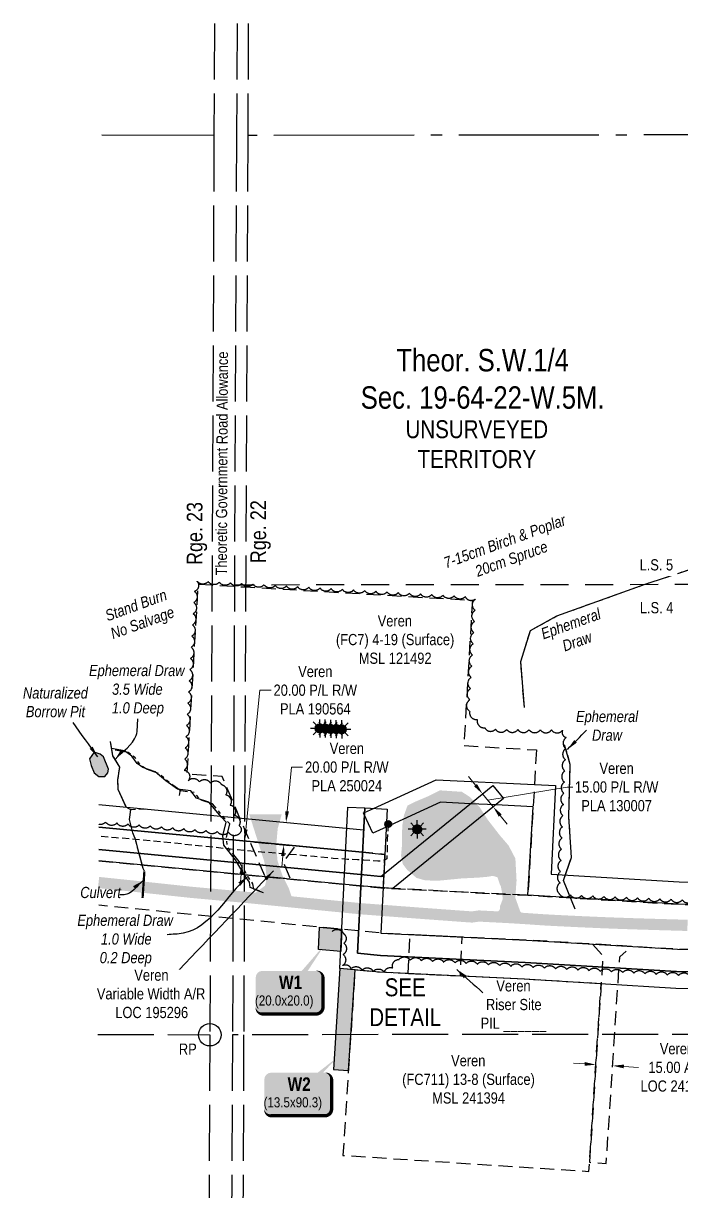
# Model space of a CAD drawing. Extents: x 478537 to 481996, y 6043277 to 6046701.
# Drawn here: x 478554 to 479142, y 6044091 to 6045134 of the extents above; entities that cross this region are included whole.
import ezdxf
from ezdxf.enums import TextEntityAlignment as Align

# ---------------------------------------------------------------- set-up
doc = ezdxf.new("R2010")
doc.units = 0
doc.header["$LTSCALE"] = 5
doc.header["$PDSIZE"] = 0.5
for name, pattern in [('0', [1, 1, 0]), ('foc-ACCESSROAD', [3.75, 2.5, -1.25]), ('foc-LSD', [8, 5, -3]), ('foc-QUARTERLINE', [33, 25, -3, 2, -3]), ('foc-TIELINE', [1.875, 1.25, -0.625]), ('foc-TOPO-ephemeral', [6.25, 3.125, -0.625, 0.625, -0.625, 0.625, -0.625]), ('foc-UNSURVEYED', [12.5, 10, -2.5]), ('UG_PIPE', [1.875, 1.25, -0.625])]:
    doc.linetypes.add(name, pattern=pattern)
doc.layers.get('Defpoints').update_dxf_attribs({"color": 9})
for name, color, linetype in [('35', 37, 'Continuous'), ('AS-PIPE-UG', 44, 'UG_PIPE'), ('AS-ROADS', 254, 'Continuous'), ('AS-SYMBOL', 7, 'Continuous'), ('C-AR', 13, 'foc-ACCESSROAD'), ('C-RW', 13, 'Continuous'), ('C-SYMBOL', 7, 'Continuous'), ('C-WS', 13, 'foc-ACCESSROAD'), ('C-WS-S', 8, 'Continuous'), ('D-TXT', 6, 'Continuous'), ('DETAIL-T', 7, 'Continuous'), ('F-AR', 190, 'foc-ACCESSROAD'), ('L-QSEC', 8, 'foc-QUARTERLINE'), ('L-ROAD-T', 7, 'Continuous'), ('L-SECTION-LSD', 7, 'foc-LSD'), ('L-UNS-T', 3, 'Continuous'), ('L-USEC', 7, 'foc-UNSURVEYED'), ('P-TEMP-BLOCKS', 250, 'Continuous'), ('P-TEMP-H', 41, 'Continuous'), ('P-TEMP_WORKSPACE', 46, 'Continuous'), ('T-BUSH', 110, '0'), ('T-BUSH-T', 110, 'Continuous'), ('T-DRAW', 143, 'foc-TOPO-ephemeral'), ('T-TIE', 201, 'foc-TIELINE'), ('T-WATER', 160, 'Continuous'), ('T-WATER-H', 133, 'Continuous'), ('T-WATER-T', 170, 'Continuous')]:
    doc.layers.add(name, color=color, linetype=linetype)
for name, color, linetype, lineweight in [('AS-GENERAL', 48, 'Continuous', 18), ('C-AR-T', 13, 'Continuous', 9), ('C-RW-T', 13, 'Continuous', 9), ('T-TEXT', 48, 'Continuous', 18)]:
    doc.layers.add(name, color=color, linetype=linetype, lineweight=lineweight)
doc.styles.add('100L', font='ARIALN.TTF', dxfattribs={"height": 11})
doc.styles.add('175L', font='ARIALN.TTF', dxfattribs={"height": 20})
doc.styles.add('80', font='ARIALN.TTF', dxfattribs={"height": 10})
doc.styles.add('80CG', font='ARIALN.TTF', dxfattribs={"height": 10})
doc.styles.add('80L', font='ARIALN.TTF', dxfattribs={"height": 10})
doc.styles.add('80LS', font='ARIALNI.TTF', dxfattribs={"height": 10})
doc.styles.add('BOLD', font='ARIALNB.TTF')
doc.styles.add('foc-LtypeFont', font='ARIALN.TTF', dxfattribs={"height": 7.349999999999999})
doc.linetypes.add('foc-TOPO-flowdirection-NOLINE', pattern='A,0,[">",foc-LtypeFont,S=0.3,R=0,X=0,Y=-0.945],-20,[">",foc-LtypeFont,S=0.3,R=0,X=0,Y=-0.945],0', length=20)
doc.dimstyles.new('Compass 5 000', dxfattribs={"dimscale": 5, "dimtxt": 9, "dimasz": 2, "dimexe": 0.2, "dimexo": 0.0625, "dimgap": 0.5, "dimtad": 0, "dimtih": 1, "dimtoh": 1, "dimzin": 0, "dimdsep": 46, "dimtxsty": '80CG', "dimcen": 0.1, "dimse1": 1, "dimse2": 1, "dimclrd": 256, "dimclrt": 256, "dimaunit": 1, "dimadec": 4, "dimazin": 0, "dimtfac": 0.06, "dimtofl": 0, "dimtmove": 0, "dimatfit": 1, "dimfxl": 0.2, "dimtolj": 1, "dimtzin": 0, "dimlwd": -1, "dimarcsym": 0})

# ---------------------------------------------------------------- blocks, each defined once
blk = doc.blocks.new('*D372')
at = {"layer": 'C-RW-T', "transparency": 16777216}
for p, q in [((478957.6348206806, 6044454.401811264), (478951.3243971351, 6044462.15929505)), ((478968.6755760675, 6044440.829270488), (479039.4977533468, 6044452.680572032)), ((479039.4977533468, 6044452.680572032), (479044.4977533473, 6044452.680572031)), ((478963.9452442261, 6044446.64432748), (478973.4059079085, 6044435.014213497)), ((478979.716331454, 6044427.256729711), (478986.0267549995, 6044419.499245927))]:
    blk.add_line(p, q, dxfattribs=at)
for points in [[(478958.9277346446, 6044455.453548523), (478956.3419067161, 6044453.350074007), (478963.9452442261, 6044446.64432748)], [(478981.009245418, 6044428.308466969), (478978.4234174895, 6044426.204992454), (478973.4059079085, 6044435.014213497)]]:
    blk.add_solid(points, dxfattribs=at)
at = {"layer": 'Defpoints', "color": 0, "transparency": 16777216}
for p in [(478973.4059079085, 6044435.014213497), (478918.2653210652, 6044409.48541479), (478927.7259847475, 6044397.855300806)]:
    blk.add_point(p, dxfattribs=at)
at = {"layer": 'C-RW-T', "transparency": 16777216, "insert": (479083.5837015055, 6044452.680572032), "char_height": 10, "attachment_point": 5, "style": '80CG'}
blk.add_mtext('\\A1;Veren\\P15.00 P/L R/W\\PPLA 130007', dxfattribs=at)
blk = doc.blocks.new('GAS')
h = blk.add_hatch(color=255)
h.dxf.hatch_style = 1
edge = h.paths.add_edge_path()
edge.add_arc((0, 0), 0.9, 0, 360)
for p, q in [((-0.8077887898725749, 0), (-1.615577579628734, 0)), ((-0.5711929310346023, 0.5711929297831376), (-1.142385862069204, 1.142385861385264)), ((0, 0.8077887887338874), (0, 1.615577579286764)), ((0.5711929310309642, 0.5711929297831376), (1.142385862065566, 1.142385861385264)), ((1.615577579625096, 0), (0.8077887898689368, 0)), ((-0.5711929310346023, -0.5711929316021271), (-1.142385862069204, -1.142385863204253)), ((0, -0.8077887905528768), (0, -1.615577581105753)), ((1.142385862065566, -1.142385863204253), (0.5711929310309642, -0.5711929316021271))]:
    blk.add_line(p, q)
blk.add_circle((0, 0), 0.8000000000000003)
blk = doc.blocks.new('*D369')
at = {"layer": 'C-RW-T', "transparency": 16777216}
for p, q in [((478752.5934243823, 6044414.675276075), (478765.1245648213, 6044539.098521759)), ((478765.1245648213, 6044539.098521759), (478775.1245648212, 6044539.09852176)), ((478748.586176894, 6044374.886819374), (478747.5841079956, 6044364.937153152))]:
    blk.add_line(p, q, dxfattribs=at)
for points in [[(478750.9351466787, 6044414.842287557), (478754.251702086, 6044414.508264591), (478751.5913554839, 6044404.725609853)], [(478746.9278991903, 6044375.053830856), (478750.2444545976, 6044374.71980789), (478749.5882457924, 6044384.836485595)]]:
    blk.add_solid(points, dxfattribs=at)
at = {"layer": 'Defpoints', "color": 0, "transparency": 16777216}
for p in [(478751.5913554839, 6044404.725609853), (478799.3986396425, 6044399.910755615), (478797.395529951, 6044380.021631357)]:
    blk.add_point(p, dxfattribs=at)
at = {"layer": 'C-RW-T', "transparency": 16777216, "insert": (478814.6641282588, 6044539.098521759), "char_height": 10, "attachment_point": 5, "style": '80CG'}
blk.add_mtext('\\A1;Veren\\P20.00 P/L R/W\\PPLA 190564', dxfattribs=at)
blk = doc.blocks.new('RISER')
h = blk.add_hatch(color=255)
h.dxf.hatch_style = 1
edge = h.paths.add_edge_path()
edge.add_arc((0, 0), 0.7000000000000001, 0, 360)
blk.add_hatch(color=13).paths.add_polyline_path([(0.5809894393423747, -0.1498374831999172), (-0.5809055220925075, -0.1501624933266612, 0.7745966773228882)])
at = {"color": 13}
blk.add_line((-0.5809055220925075, -0.1501624933266612), (0.5809894393423747, -0.1498374831996898), dxfattribs=at)
blk.add_circle((0, 0), 0.6000000000000001, dxfattribs=at)
blk = doc.blocks.new('*D428')
at = {"layer": 'C-RW-T', "transparency": 16777216}
for p, q in [((478789.4871235392, 6044430.98775681), (478793.2691492047, 6044470.444815625)), ((478793.2691492047, 6044470.444815625), (478803.2691492048, 6044470.444815625)), ((478785.6715475587, 6044391.180674789), (478784.7174037835, 6044381.226298383))]:
    blk.add_line(p, q, dxfattribs=at)
for points in [[(478787.8280608046, 6044431.146780772), (478791.1461862737, 6044430.828732847), (478788.5329797639, 6044421.033380403)], [(478784.0124848242, 6044391.339698751), (478787.3306102933, 6044391.021650827), (478786.6256913339, 6044401.135051196)]]:
    blk.add_solid(points, dxfattribs=at)
at = {"layer": 'Defpoints', "color": 0, "transparency": 16777216}
for p in [(478843.8695920428, 6044415.729272743), (478786.6256913339, 6044401.135051196), (478841.9623036128, 6044395.830943536)]:
    blk.add_point(p, dxfattribs=at)
at = {"layer": 'C-RW-T', "transparency": 16777216, "insert": (478842.8087126423, 6044470.444815625), "char_height": 10, "attachment_point": 5, "style": '80CG'}
blk.add_mtext('\\A1;Veren\\P20.00 P/L R/W\\PPLA 250024', dxfattribs=at)
blk = doc.blocks.new('*D432')
at = {"layer": 'C-AR-T', "transparency": 16777216}
for p, q in [((479055.0711821825, 6044205.515503708), (479045.0923264073, 6044206.165455567)), ((479089.9893160531, 6044203.241184236), (479103.1101584883, 6044202.38658566))]:
    blk.add_line(p, q, dxfattribs=at)
for points in [[(479055.1795074923, 6044207.178646337), (479054.9628568727, 6044203.852361078), (479065.0500379576, 6044204.86555185)], [(479090.0976413629, 6044204.904326865), (479089.8809907434, 6044201.578041606), (479080.010460278, 6044203.891136094)]]:
    blk.add_solid(points, dxfattribs=at)
at = {"layer": 'Defpoints', "color": 0, "transparency": 16777216}
for p in [(479080.010460278, 6044203.891136094), (479063.5354294366, 6044181.611429582), (479078.4958517569, 6044180.637013827)]:
    blk.add_point(p, dxfattribs=at)
at = {"layer": 'C-AR-T', "transparency": 16777216, "insert": (479137.424619607, 6044202.386585659), "char_height": 10, "attachment_point": 5, "style": '80CG', "bg_fill": 3, "box_fill_scale": 1.1, "bg_fill_color": 256, "bg_fill_true_color": 13158600, "bg_fill_transparency": 0}
blk.add_mtext('\\A1;Veren\\P15.00 A/R\\PLOC 241868', dxfattribs=at)
blk = doc.blocks.new('*U435')
at = {"layer": '35', "color": 3}
blk.add_circle((0, 0), 10, dxfattribs=at)
at = {"layer": '35', "color": 3, "style": '80'}
blk.add_attdef('RP_001', (-27.6268885116797, -17.84607036253907), '', height=10, dxfattribs=at)
blk = doc.blocks.new('*U493')
at = {"true_color": 0xff8aff}
h = blk.add_hatch(color=211, dxfattribs=at)
edge = h.paths.add_edge_path()
edge.add_line((-23.99999999999998, -20), (23.99999999999998, -20))
edge.add_arc((23.99999999999998, -14), 6, 270, 360)
edge.add_line((29.99999999999998, -14), (29.99999999999998, 12.5))
edge.add_arc((23.99999999999998, 12.5), 6, 0, 90)
edge.add_line((23.99999999999998, 18.5), (-23.99999999999998, 18.5))
edge.add_arc((-23.99999999999998, 12.5), 6, 90, 180)
edge.add_line((-29.99999999999998, 12.5), (-29.99999999999998, -14))
edge.add_arc((-23.99999999999998, -14), 6, 180, 270)
at = {"flags": 128}
blk.add_lwpolyline([(35.26165633750023, 32.28852434113526, 0, 7.500000000000001, 0), (-3.398394867633905e-15, 3.944304526105059e-31, 0, 0, 0)], format="xyseb", dxfattribs=at)
at = {"color": 250, "flags": 128}
blk.add_lwpolyline([(-23.99999999999998, -20, 3, 3, 0), (23.99999999999998, -20, 3, 3, 0.414213562373095), (29.99999999999998, -14, 3, 3, 0), (29.99999999999998, 12.5, 3, 0, 0.414213562373095), (23.99999999999998, 18.5, 0, 0, 0), (-23.99999999999998, 18.5, 0, 0, 0.414213562373095), (-29.99999999999998, 12.5, 0, 0, 0), (-29.99999999999998, -14, 0, 3, 0.414213562373095)], format="xyseb", close=True, dxfattribs=at)
at = {"color": 250}
for tag, p, height, style in [('TEMP_AREA_W1_001', (-9.212824010914055, 2.244292974654144), 12, 'BOLD'), ('ENTER_TEXT_001', (-30.65893587994544, -12.47010782646594), 9, '80')]:
    blk.add_attdef(tag, p, '', height=height, dxfattribs=dict(at, style=style))
blk = doc.blocks.new('*U494')
at = {"true_color": 0xff8aff}
h = blk.add_hatch(color=211, dxfattribs=at)
edge = h.paths.add_edge_path()
edge.add_line((-23.99999999999998, -20), (23.99999999999998, -20))
edge.add_arc((23.99999999999998, -14), 6, 270, 360)
edge.add_line((29.99999999999998, -14), (29.99999999999998, 12.5))
edge.add_arc((23.99999999999998, 12.5), 6, 0, 90)
edge.add_line((23.99999999999998, 18.5), (-23.99999999999998, 18.5))
edge.add_arc((-23.99999999999998, 12.5), 6, 90, 180)
edge.add_line((-29.99999999999998, 12.5), (-29.99999999999998, -14))
edge.add_arc((-23.99999999999998, -14), 6, 180, 270)
at = {"flags": 128}
blk.add_lwpolyline([(32.20873269397809, 42.70803321860182, 0, 7.500000000000001, 0), (-3.398394867633905e-15, -3.944304526105059e-31, 0, 0, 0)], format="xyseb", dxfattribs=at)
at = {"color": 250, "flags": 128}
blk.add_lwpolyline([(-23.99999999999998, -20, 3, 3, 0), (23.99999999999998, -20, 3, 3, 0.414213562373095), (29.99999999999998, -14, 3, 3, 0), (29.99999999999998, 12.5, 3, 0, 0.414213562373095), (23.99999999999998, 18.5, 0, 0, 0), (-23.99999999999998, 18.5, 0, 0, 0.414213562373095), (-29.99999999999998, 12.5, 0, 0, 0), (-29.99999999999998, -14, 0, 3, 0.414213562373095)], format="xyseb", close=True, dxfattribs=at)
at = {"color": 250}
for tag, p, height, style in [('TEMP_AREA_W1_001', (-9.212824010914055, 2.244292974654144), 12, 'BOLD'), ('ENTER_TEXT_001', (-30.65893587994544, -12.47010782646594), 9, '80')]:
    blk.add_attdef(tag, p, '', height=height, dxfattribs=dict(at, style=style))

msp = doc.modelspace()

# ---------------------------------------------------------------- hatches: boundary and pattern name
at = {"layer": 'AS-ROADS'}
h = msp.add_hatch(color=256, dxfattribs=at)
h.dxf.hatch_style = 1
h.paths.add_polyline_path([(478975.6493430859, 6044338.410184459), (478979.4212618864, 6044343.655754466), (478979.4212618864, 6044346.11462621), (478981.8811322167, 6044352.507675458), (478981.5532218926, 6044357.589418614), (478980.2411734217, 6044363.982467862), (478979.2573067247, 6044365.949513427), (478977.2256471032, 6044372.105376637), (478973.028232083, 6044373.416509937), (478968.8308170619, 6044372.629864508), (478960.1734958919, 6044371.843132692), (478944.9576967867, 6044371.056400876), (478923.1832840224, 6044368.958622188), (478912.4272553418, 6044369.48302364), (478904.8193557892, 6044371.580888756), (478900.0972299597, 6044376.038862908), (478896.686745428, 6044378.661129462), (478892.7516858118, 6044383.905748989), (478891.1776891096, 6044391.510477584), (478891.9646195994, 6044399.901851543), (478892.2269750032, 6044417.733575279), (478893.8011074286, 6044427.43616894), (478896.9491008318, 6044436.089786836), (478902.9830036834, 6044439.236541299), (478914.7883182561, 6044444.218916858), (478925.8067023411, 6044449.725780334), (478945.4824075956, 6044448.414647077), (478952.8279517454, 6044443.694515405), (478961.4851371892, 6044434.516409636), (478968.568461658, 6044423.502682664), (478979.3244903386, 6044409.604445206), (478987.194745295, 6044400.426339421), (478993.2285124221, 6044388.888124593), (478994.2779340392, 6044369.220779702), (478993.7532232305, 6044362.665026925), (478993.2285124221, 6044353.749165049), (478997.4260631671, 6044341.948792689), (478999.5247706772, 6044339.326439706), (479002.6728998049, 6044337.228574607)])
h = msp.add_hatch(color=256, dxfattribs=at)
h.dxf.hatch_style = 1
h.paths.add_polyline_path([(478761.1673991873, 6044358.300029849), (478769.7528760448, 6044364.582734284), (478771.309364291, 6044371.013802428), (478770.0635493607, 6044382.446860476), (478768.818413055, 6044387.114629736), (478759.0572447541, 6044417.867159806), (478756.6672725286, 6044425.299593676), (478755.6050928099, 6044428.219444471), (478784.60357632, 6044428.251155678), (478783.6054585537, 6044424.426541685), (478781.1100284117, 6044415.613330854), (478779.7791142389, 6044400.48120759), (478780.9436302101, 6044386.845646087), (478785.2690334066, 6044373.875155964), (478790.9250793278, 6044362.5676467), (478793.4991082008, 6044355.027182365)])
at = {"layer": 'P-TEMP-H'}
for points in [[(478818.5138874004, 6044327.671826017), (478838.4067303466, 6044325.709248244), (478837.4143853497, 6044305.769369297), (478817.5215424041, 6044307.73194707)], [(478844.2453267099, 6044199.667677611), (478850.0935410742, 6044289.456616644), (478836.6683178276, 6044290.77811511), (478830.791107202, 6044200.543990002)]]:
    msp.add_hatch(color=256, dxfattribs=at).paths.add_polyline_path(points)
at = {"layer": 'T-WATER-H'}
h = msp.add_hatch(color=256, dxfattribs=at)
h.dxf.hatch_style = 1
h.paths.add_polyline_path([(478629.6, 6044465.49699998), (478630.027, 6044468.50799998), (478625.579, 6044479.59499996), (478622.685, 6044482.03499998), (478617.215, 6044483.91399998), (478613.059, 6044477.894999979), (478614.597, 6044471.88899998), (478617.159, 6044465.332), (478621.582, 6044462.182), (478626.844, 6044462.02399998), (478629.523, 6044465.485999979)])

# ---------------------------------------------------------------- linework, layer by layer
at = {"layer": 'AS-GENERAL', "const_width": 1.99894954, "flags": 128}
msp.add_lwpolyline([(478662.12, 6044377.443999981), (478660.4896328442, 6044353.575447143)], dxfattribs=at)
at = {"layer": 'AS-PIPE-UG', "flags": 128}
msp.add_lwpolyline([(478879.778, 6044419.634), (478879.777, 6044419.23399998), (478878.772, 6044405.76799996), (478878.885, 6044395.30299998), (478878.3800000012, 6044388.67), (478875.705, 6044386.68099998), (478870.353, 6044386.584), (478858.003, 6044387.41099998), (478852.312, 6044387.77099998), (478843.3790000012, 6044388.131), (478830.628, 6044389.04099998), (478813.89, 6044390.60899998), (478805.447, 6044391.386), (478754.192, 6044395.68199998), (478736.42, 6044397.445), (478723.685, 6044398.99199996), (478710.37, 6044400.247999979), (478688.143, 6044402.59), (478657.742, 6044405.51899998), (478636.813, 6044407.40499998), (478621.4160141766, 6044408.781940549)], dxfattribs=at)
at = {"layer": 'AS-ROADS', "const_width": 9.994747700000037, "flags": 128}
msp.add_lwpolyline([(479146.8420000004, 6044329.189999974), (479138.351, 6044329.438999973), (479129.9380000017, 6044329.687999966), (479121.5959999987, 6044329.924999939), (479113.3290000005, 6044330.17099998), (479105.1359999987, 6044330.417999946), (479097.0299999983, 6044330.678999967), (479088.9910000006, 6044330.95599998), (479081.0180000017, 6044331.235), (479073.123, 6044331.54199999), (479065.3170000009, 6044331.867999959), (479057.6309999989, 6044332.193999994), (479050.0939999996, 6044332.538999973), (479042.6789999992, 6044332.891), (479035.3430000005, 6044333.251999994), (479028.084, 6044333.620999987), (479020.9580000012, 6044333.998999952), (479013.9909999996, 6044334.448999976), (479007.087, 6044334.926999947), (479000.247, 6044335.386999967), (478993.4909999991, 6044335.805999973), (478986.8059999996, 6044336.192000007), (478980.181, 6044336.541999987), (478973.6209999987, 6044336.881999946), (478967.1290000009, 6044337.21299998), (478960.7209999992, 6044337.553999993), (478954.5856914206, 6044336.690537132), (478949.6170000012, 6044337.015999979), (478905.07, 6044340.286999959), (478855.668, 6044344.02), (478804.946, 6044348.99699998), (478755.099, 6044354.006), (478702.986, 6044358.798999979), (478651.919, 6044364.28499998), (478621.2269328312, 6044367.46891605)], dxfattribs=at)
at = {"layer": 'C-AR', "flags": 128}
for points in [[(478787.1529297901, 6044383.057392435), (478792.5554049876, 6044370.445009178), (478769.8602868468, 6044372.620374531), (478764.4117770332, 6044385.336589579), (478756.3950620976, 6044404.032708023), (478796.6796780463, 6044400.171371846), (478786.0323898764, 6044385.663530254), (478787.1529297901, 6044383.057392435)], [(479062.046466417, 6044312.526173219), (479071.3733463205, 6044301.948715013), (479059.3706243793, 6044117.668248959), (479074.3310466996, 6044116.693833211), (479086.3397328446, 6044301.065869015), (479096.965833754, 6044310.435640563)]]:
    msp.add_lwpolyline(points, close=True, dxfattribs=at)
at = {"layer": 'C-RW'}
for points in [[(479512.6947413332, 6044338.507283697), (479139.0386560356, 6044348.003531347), (479004.4057846154, 6044356.060779913), (479009.0700421827, 6044435.115167362), (478975.7091004439, 6044436.711507753), (478953.260242819, 6044437.78577348), (478926.3909831279, 6044439.072455778), (478877.7550632928, 6044416.781487302), (478866.0912956572, 6044411.435785567), (478858.3937807799, 6044428.229830001), (478857.7624613501, 6044429.607522028), (478858.4952293048, 6044429.942953285), (478866.5595975313, 6044433.6391912), (478922.4859835167, 6044459.271813017), (479010.2476037053, 6044455.071347489), (479029.0216820406, 6044454.172809166), (479025.2989851288, 6044374.84557388), (479139.288841479, 6044368.083073429), (479492.8203778771, 6044359.227376978)], [(478621.3616090485, 6044396.894779749), (478854.9107509294, 6044374.50870037), (478873.1237884033, 6044372.762983426), (478973.1866261528, 6044454.163646511), (478982.647519176, 6044442.533719077), (478883.7145286341, 6044362.052181572), (478853.9571263939, 6044364.559550585), (478621.3156756068, 6044386.858626218)], [(479658.4144225871, 6044262.340285687), (479612.3590058617, 6044261.019373748), (479136.5141685806, 6044272.95212111), (479001.2935988499, 6044281.133380529), (478871.8213244667, 6044287.317863927), (478836.6683178276, 6044290.77811511), (478843.8365987114, 6044434.81537395), (478858.8103030425, 6044434.070179848), (478852.352, 6044304.299000074), (478872.9140000004, 6044302.275000055), (479002.1040000004, 6044296.104000077), (479137.1550000004, 6044287.933000031), (479612.3320000004, 6044276.017000075), (479658.4994256039, 6044277.341124466)], [(478621.4534759315, 6044416.967086792), (478856.818, 6044394.406999979), (478876.7450000012, 6044392.49699996), (478875.8951539382, 6044372.49734843), (478854.9107509294, 6044374.50870037), (478621.3616090485, 6044396.894779749)]]:
    msp.add_lwpolyline(points, dxfattribs=at)
at = {"layer": 'C-RW', "flags": 128}
for points in [[(478621.5453428728, 6044437.039406495), (478857.8122665639, 6044414.392845149), (478856.834853896, 6044394.405419214), (478621.4534759915, 6044416.967099595)], [(479658.4994256039, 6044277.341124466), (479612.3320000004, 6044276.017000075), (479137.1550000004, 6044287.933000031), (479002.1040000004, 6044296.104000077), (478872.9140000004, 6044302.275000055), (478852.352, 6044304.299000074), (478858.8103030425, 6044434.070179848), (478878.7750999315, 6044433.076594745), (478873.2605518194, 6044322.270658044), (479003.0577442809, 6044316.070654355), (479138.0094358065, 6044307.907363065), (479612.2959924411, 6044296.013692668), (479658.6127621529, 6044297.342100474)]]:
    msp.add_lwpolyline(points, dxfattribs=at)
at = {"layer": 'C-WS', "flags": 128}
for points in [[(479012.0621318488, 6044485.826519266), (479004.4057846154, 6044356.060779913), (478875.4702309072, 6044362.497522704), (478876.7450000013, 6044392.496999959), (478756.3947750918, 6044404.032735571), (478751.5539855525, 6044415.325287712), (478731.4463898186, 6044462.231283539), (478721.6116013405, 6044462.808438581), (478700.2762997131, 6044464.061973904), (478710.2449515186, 6044633.79115064), (478722.3907600297, 6044633.077571715), (478752.542590927, 6044631.307018305), (478954.8549852456, 6044619.423937036), (478947.233451627, 6044489.663100544), (479012.0621318488, 6044485.826519266)], [(478897.4429803898, 6044286.094162539), (478899.1160178243, 6044321.035623735), (478945.5362121388, 6044318.818277055), (478943.8671514788, 6044283.876461338)], [(479069.7492961324, 6044277.014310389), (479001.3125759478, 6044281.156554264), (478871.8213244667, 6044287.317863927), (478850.0935410742, 6044289.456616644), (478839.3079675396, 6044123.863301452), (479058.8427945945, 6044109.564360582)]]:
    msp.add_lwpolyline(points, close=True, dxfattribs=at)
at = {"layer": 'F-AR', "flags": 128}
for points in [[(478621.3156756068, 6044386.858626218), (478853.9571263939, 6044364.559550585), (478876.2509385765, 6044362.42269199), (479004.4057846154, 6044356.060779913), (479139.0386560356, 6044348.003531347), (479558.8377229898, 6044337.335577315), (479612.1792108695, 6044335.980672466), (479658.8395121362, 6044337.35762078)], [(479658.6128300446, 6044297.354081655), (479612.2733209734, 6044295.986820233), (479558.6113119443, 6044297.350365722), (479138.0094358065, 6044307.907363065), (479003.0577442809, 6044316.070654355), (478873.2605518194, 6044322.270658044), (478621.4841722355, 6044347.110281278)]]:
    msp.add_lwpolyline(points, dxfattribs=at)
at = {"layer": 'L-QSEC'}
msp.add_line((478724.2282393872, 6045034.460480897), (478624.2809478156, 6045034.751013285), dxfattribs=at)
at = {"layer": 'L-QSEC', "flags": 128}
msp.add_lwpolyline([(479562.7931757952, 6045035.416800225), (479562.7931757952, 6045035.416800227), (478754.4079232758, 6045034.322349133)], dxfattribs=at)
at = {"layer": 'L-SECTION-LSD', "flags": 128}
msp.add_lwpolyline([(479560.5175589549, 6044633.763265947), (478742.5078878229, 6044633.024877633)], dxfattribs=at)
at = {"layer": 'L-USEC'}
for p, q in [((478724.6858192374, 6045134.459954104), (478724.2282393872, 6045034.460480897)), ((478744.8024273768, 6045134.37199967), (478744.344828787, 6045034.368430952)), ((478754.8655314007, 6045134.328001475), (478754.4079234362, 6045034.322384036)), ((478724.2282393872, 6045034.460480897), (478720.5533338229, 6044231.549725126)), ((478744.3448286805, 6045034.368407685), (478740.6699231154, 6044231.457651901)), ((478754.4079232758, 6045034.322349133), (478750.7330177114, 6044231.41159333)), ((478620.605876512, 6044231.772213155), (478720.5533338229, 6044231.549725126)), ((478720.5533338229, 6044231.549725151), (478716.8781508058, 6043428.639932986)), ((478740.67312305, 6044231.457630231), (478736.9979400321, 6043428.547838098)), ((479558.2414271064, 6044232.018831209), (478740.6703960964, 6044231.560990659)), ((478750.7124885106, 6044231.567121662), (478747.0379976055, 6043428.635863692))]:
    msp.add_line(p, q, dxfattribs=at)
at = {"layer": 'P-TEMP_WORKSPACE'}
for points in [[(478818.5138874004, 6044327.671826017), (478838.4067303466, 6044325.709248244), (478837.4143853497, 6044305.769369297), (478817.5215424041, 6044307.73194707)], [(478844.2453267099, 6044199.667677611), (478850.0935410742, 6044289.456616644), (478836.6683178276, 6044290.77811511), (478830.791107202, 6044200.543990002)]]:
    msp.add_lwpolyline(points, close=True, dxfattribs=at)
at = {"layer": 'T-BUSH', "flags": 128}
for points in [[(478952.0594030397, 6044520.689156421, -0.5205670500370676), (478952.6454441081, 6044530.666830597, -0.52056705), (478953.2314851765, 6044540.644504824, -0.52056705), (478953.8175262448, 6044550.62217899, -0.52056705), (478954.4035673133, 6044560.599853157, -0.52056705), (478954.9896083816, 6044570.577527378, -0.52056705), (478955.5756494512, 6044580.555201525, -0.52056705), (478956.1616905183, 6044590.532875731, -0.52056705), (478956.7477315874, 6044600.510549939, -0.52056705), (478957.3337726546, 6044610.488224086, -0.52056705), (478957.6735396455, 6044620.446932361, -0.52056705), (478948.5372179477, 6044622.798640827, -0.52056705), (478938.5595437238, 6044623.38468128, -0.52056705), (478928.5818695014, 6044623.970721721, -0.52056705), (478918.6041952799, 6044624.556762201, -0.52056705), (478908.6265210555, 6044625.142802662, -0.52056705), (478898.6488468332, 6044625.728843116, -0.52056705), (478888.6711726116, 6044626.314883591, -0.52056705), (478878.6934983872, 6044626.900924071, -0.52056705), (478868.7158241644, 6044627.486964524, -0.52056705), (478858.7381499434, 6044628.073004944, -0.52056705), (478848.7604757194, 6044628.659045425, -0.52056705), (478838.7828014962, 6044629.245085886, -0.52056705), (478828.8051272747, 6044629.831126334, -0.52056705), (478818.8274530511, 6044630.417166814, -0.52056705), (478808.8497788284, 6044631.003207267, -0.52056705), (478798.8721046064, 6044631.589247729, -0.52056705), (478788.8944303824, 6044632.175288209, -0.52056705), (478778.9167561601, 6044632.761328669, -0.52056705), (478768.9390819373, 6044633.347369097, -0.52056705), (478758.9614077141, 6044633.933409577, -0.52056705), (478748.9837334918, 6044634.519450038, -0.52056705), (478739.0060592691, 6044635.105490491, -0.52056705), (478729.0283850458, 6044635.691530932, -0.52056705), (478719.050710823, 6044636.277571412, -0.52056705), (478709.1005915689, 6044636.562649995, -0.52056705), (478706.8626312526, 6044627.343428723, -0.52056705), (478706.2766154812, 6044617.365753029, -0.52056705), (478705.6905997082, 6044607.388077376, -0.52056705), (478705.1045839362, 6044597.410401684, -0.52056705), (478704.5185681629, 6044587.432726052, -0.52056705), (478703.9325523903, 6044577.455050359, -0.52056705), (478703.3465366177, 6044567.477374693, -0.52056705), (478702.7605208452, 6044557.499699, -0.52056705), (478702.1745050726, 6044547.522023347, -0.52056705), (478701.5884893001, 6044537.544347655, -0.52056705), (478701.0024735287, 6044527.566672022, -0.52056705), (478700.4164577545, 6044517.588996342, -0.52056705), (478699.8304419832, 6044507.611320648, -0.52056705), (478699.2444262094, 6044497.633644977, -0.52056705), (478698.6584104369, 6044487.655969291, -0.52056705), (478698.0723946643, 6044477.67829363, -0.52056705), (478697.4863788918, 6044467.700617958, -0.6144519239268758), (478701.1606558403, 6044458.287575709, -0.52056705), (478711.1020700777, 6044457.25642851, -0.52056705), (478721.0434843164, 6044456.225281331, -0.52056705), (478730.831808814, 6044454.986256434, -0.52056705), (478734.7663909266, 6044445.798544813, -0.52056705), (478738.7009730404, 6044436.610833173, -0.52056705), (478742.6355551518, 6044427.423121512, -0.52056705), (478746.5701372644, 6044418.235409872, -0.52056705), (478747.1540884174, 6044411.464230386, -0.52056705), (478737.1941359403, 6044412.297493979, -0.52056705), (478727.2341834609, 6044413.130757594, -0.52056705), (478717.2742309826, 6044413.964021209, -0.52056705), (478707.3142785044, 6044414.797284783, -0.52056705), (478697.3543260262, 6044415.630548397, -0.52056705), (478687.3943735492, 6044416.463811972, -0.52056705), (478677.4344210697, 6044417.297075586, -0.52056705), (478667.4744685914, 6044418.130339161, -0.52056705), (478657.5145161133, 6044418.963602774, -0.52056705), (478647.554563635, 6044419.79686633, -0.52056705), (478637.594611158, 6044420.630129945, -0.52056705), (478627.6346586786, 6044421.46339352, -0.2880339307875958), (478621.4648352049, 6044419.449012969, -0.2880339307875958)], [(478952.4851291889, 6044520.329959269, 0.5205670499941941), (478959.2482093663, 6044512.97084426, 0.52056705), (478966.011289542, 6044505.61172927, 0.52056705), (478975.458716846, 6044504.264297632, 0.52056705), (478985.4527462972, 6044504.140999459, 0.52056705), (478995.4467757489, 6044504.017701222, 0.52056705), (479005.4408052029, 6044503.894402985, 0.52056705), (479015.4348346551, 6044503.771104778, 0.52056705), (479025.4288641068, 6044503.647806555, 0.52056705), (479035.4228935602, 6044503.524508347, 0.52056705), (479038.6548882906, 6044496.999693125, 0.52056705), (479038.2309875432, 6044487.013896476, 0.52056705), (479037.8070867963, 6044477.028099776, 0.52056705), (479037.3831860484, 6044467.042303099, 0.52056705), (479036.9592853007, 6044457.056506427, 0.52056705), (479036.5353845541, 6044447.070709753, 0.52056705), (479036.1114838062, 6044437.084913056, 0.52056705), (479035.6875830592, 6044427.099116387, 0.52056705), (479035.2636823121, 6044417.113319706, 0.52056705), (479034.8397815663, 6044407.127523039, 0.52056705), (479034.4158808185, 6044397.141726322, 0.52056705), (479033.9919800715, 6044387.1559297, 0.52056705), (479033.5680793227, 6044377.170133003, 0.52056705), (479033.1441785751, 6044367.184336331, 0.52056705), (479032.7202778281, 6044357.198539619, 0.52056705), (479042.3207546444, 6044356.410583651, 0.52056705), (479052.3060810182, 6044355.97574533, 0.52056705), (479062.2914073913, 6044355.540907011, 0.52056705), (479072.2767337644, 6044355.106068678, 0.52056705), (479082.2620601371, 6044354.671230349, 0.52056705), (479092.247386509, 6044354.23639202, 0.52056705), (479102.2327128829, 6044353.801553705, 0.52056705), (479112.2180392566, 6044353.366715387, 0.52056705), (479122.2033656292, 6044352.93187709, 0.52056705), (479132.1886920026, 6044352.497038759, 0.52056705), (479142.1740183756, 6044352.062200434, 0.52056705), (479152.1593447492, 6044351.627362102, 0.52056705), (479162.1502542879, 6044351.38047037, 0.52056705), (479172.1437849642, 6044351.221814274, 0.52056705), (479182.1373156424, 6044351.063158168, 0.52056705), (479192.1308463185, 6044350.904502096, 0.52056705), (479202.1243769937, 6044350.745846025, 0.52056705), (479212.1179076723, 6044350.587189951, 0.52056705), (479222.1114383483, 6044350.42853386, 0.52056705), (479232.1049690249, 6044350.269877773, 0.52056705), (479242.0984997014, 6044350.111221656, 0.52056705), (479252.09203038, 6044349.952565592, 0.52056705), (479262.0855610556, 6044349.793909497, 0.52056705), (479272.0790917327, 6044349.6352534, 0.52056705), (479282.07262241, 6044349.476597298, 0.52056705), (479292.0661530857, 6044349.317941226, 0.52056705), (479302.0596837631, 6044349.159285132, 0.52056705), (479312.0532144396, 6044349.000629021, 0.52056705), (479322.0467451175, 6044348.841972943, 0.52056705), (479332.0402757932, 6044348.683316848, 0.52056705), (479342.0338064721, 6044348.524660786, 0.52056705), (479352.0273371471, 6044348.366004677, 0.52056705), (479362.0208678251, 6044348.207348628, 0.52056705), (479372.0143985012, 6044348.048692494, 0.52056705), (479382.0079291782, 6044347.890036439, 0.52056705), (479392.0014598547, 6044347.73138034, 0.52056705), (479401.9949905318, 6044347.572724258, 0.52056705), (479411.9885212097, 6044347.414068156, 0.52056705), (479421.9820518855, 6044347.255412066, 0.52056705), (479431.9755825641, 6044347.096755977, 0.52056705), (479441.9691132399, 6044346.938099867, 0.52056705), (479451.9626439185, 6044346.779443789, 0.52056705), (479461.9561745925, 6044346.620787684, 0.52056705), (479471.9497052705, 6044346.462131631, 0.52056705), (479481.9432359479, 6044346.30347554, 0.52056705), (479491.9367666236, 6044346.144819438, 0.52056705), (479501.9302973004, 6044345.986163355, 0.52056705), (479511.9238279776, 6044345.827507269, 0.52056705), (479521.9173586555, 6044345.668851179, 0.52056705), (479531.9108893307, 6044345.510195128, 0.52056705), (479541.9044200093, 6044345.351539012, 0.52056705), (479551.8979506851, 6044345.192882936, 0.52056705), (479561.8914813618, 6044345.034226814, 0.52056705), (479571.8850120388, 6044344.875570738, 0.52056705), (479581.8785427157, 6044344.716914617, 0.52056705), (479591.8720733924, 6044344.55825854, 0.52056705), (479601.8656040692, 6044344.399602478, 0.52056705), (479611.8590261788, 6044344.268529455, 0.52056705), (479621.8509982875, 6044344.5058489, 0.52056705), (479631.842970397, 6044344.743168364, 0.52056705), (479641.834942507, 6044344.980487816, 0.52056705), (479651.8269146146, 6044345.217807254, 0.3350693109359869), (479658.8721580933, 6044343.118789721, 0.3350693109359869)], [(478829.730939938, 6044323.826372256, -0.520567049949532), (478839.5730324392, 6044322.086172032, -0.52056705), (478840.234795496, 6044313.18695872, -0.52056705), (478839.5241378407, 6044303.217503005, -0.52056705), (478838.8134801845, 6044293.248047276, -0.52056705), (478846.5061798577, 6044290.295051867, -0.52056705), (478856.44244186, 6044289.215339436, -0.52056705), (478866.3787038597, 6044288.135626969, -0.52056705), (478876.3149658612, 6044287.055914506, -0.52056705), (478883.74600251, 6044291.038414659, -0.52056705), (478889.3610287303, 6044298.741491502, -0.52056705), (478899.3370931568, 6044298.130574055, -0.52056705), (478909.3131575812, 6044297.519656602, -0.52056705), (478919.2892220038, 6044296.908739137, -0.52056705), (478929.2652864286, 6044296.297821679, -0.52056705), (478939.241350853, 6044295.68690422, -0.52056705), (478949.2174152786, 6044295.075986792, -0.52056705), (478959.1934797025, 6044294.46506932, -0.52056705), (478969.1695441256, 6044293.854151868, -0.52056705), (478979.1456085504, 6044293.243234404, -0.52056705), (478989.1216729748, 6044292.632316947, -0.52056705), (478999.0977374, 6044292.021399518, -0.52056705), (479009.0764203229, 6044291.455494334, -0.52056705), (479019.0560306323, 6044290.905531085, -0.52056705), (479029.0356409444, 6044290.355567848, -0.52056705), (479039.0152512532, 6044289.805604575, -0.52056705), (479048.9948615669, 6044289.255641335, -0.52056705), (479058.9744718756, 6044288.705678067, -0.52056705), (479068.954082186, 6044288.155714797, -0.52056705), (479078.9336924951, 6044287.605751564, -0.52056705), (479088.9133028066, 6044287.055788311, -0.52056705), (479098.8929131159, 6044286.505825033, -0.52056705), (479108.8725234268, 6044285.955861776, -0.52056705), (479118.8521337362, 6044285.405898512, -0.52056705), (479128.831744048, 6044284.855935217, -0.52056705), (479138.8123537599, 6044284.331790096, -0.52056705), (479148.804615368, 6044284.108654388, -0.52056705), (479158.7968769741, 6044283.885518711, -0.52056705), (479168.7891385796, 6044283.662383035, -0.52056705), (479178.7814001832, 6044283.439247306, -0.52056705), (479188.7736617908, 6044283.216111616, -0.52056705), (479198.7659233952, 6044282.992975944, -0.52056705), (479208.7581850024, 6044282.769840247, -0.52056705), (479218.7504466072, 6044282.546704574, -0.52056705), (479228.7427082126, 6044282.323568879, -0.52056705), (479238.7349698189, 6044282.100433216, -0.52056705), (479248.7272314245, 6044281.877297526, -0.52056705), (479258.7194930308, 6044281.654161811, -0.52056705), (479268.7117546357, 6044281.431026149, -0.52056705), (479278.704016244, 6044281.207890455, -0.52056705), (479288.6962778473, 6044280.984754773, -0.52056705), (479298.688539454, 6044280.761619058, -0.52056705), (479308.6808010594, 6044280.538483389, -0.52056705), (479318.6730626656, 6044280.315347714, -0.52056705), (479328.665324271, 6044280.092212038, -0.52056705), (479338.6575858781, 6044279.869076337, -0.52056705), (479348.6498474818, 6044279.64594064, -0.52056705), (479358.6421090883, 6044279.422804932, -0.52056705), (479368.6343706947, 6044279.19966923, -0.52056705), (479378.626632299, 6044278.976533528, -0.52056705), (479388.618893907, 6044278.753397859, -0.52056705), (479398.6111555118, 6044278.53026217, -0.52056705), (479408.6034171186, 6044278.307126516, -0.52056705), (479415.8034335157, 6044275.059866836, -0.52056705), (479416.8213114492, 6044265.117080209, -0.52056705), (479417.8391893851, 6044255.174293575, -0.52056705), (479418.8570673233, 6044245.231506921, -0.52056705), (479422.9763025916, 6044239.150204137, -0.52056705), (479432.9045106868, 6044240.301623032, -0.52056705), (479442.8327187821, 6044241.453041968, -0.52056705), (479452.7609268758, 6044242.604460912, -0.52056705), (479462.6891349709, 6044243.755879829, -0.52056705), (479472.6173430666, 6044244.907298737, -0.52056705), (479482.545551163, 6044246.0587177, -0.52056705), (479483.1615912564, 6044255.428169199, -0.52056705), (479483.0695587062, 6044265.422498159, -0.52056705), (479483.1009918317, 6044275.292346828, -0.52056705), (479493.0942329013, 6044275.118523767, -0.52056705), (479503.0874739707, 6044274.944700689, -0.52056705), (479513.0807150407, 6044274.77087763, -0.52056705), (479523.0739561102, 6044274.597054542, -0.52056705), (479533.0671971793, 6044274.423231491, -0.52056705), (479543.0604382502, 6044274.249408394, -0.52056705), (479553.0536793201, 6044274.075585316, -0.52056705), (479563.0469203892, 6044273.901762243, -0.52056705), (479573.0401614595, 6044273.727939163, -0.52056705), (479578.1612104718, 6044268.539783432, -0.52056705), (479585.8068828017, 6044265.168850842, -0.52056705), (479595.7186802062, 6044263.883800768, -0.52056705), (479601.1586382664, 6044268.610754806, -0.52056705), (479607.5752277344, 6044272.915727288, -0.52056705), (479617.5690271279, 6044273.053768105, -0.52056705), (479627.562826518, 6044273.191808843, -0.52056705), (479630.3592951444, 6044264.487121115, -0.52056705), (479638.4184496914, 6044263.087719204, -0.52056705), (479648.3466562135, 6044264.23915169, -0.52056705), (479654.5688136203, 6044268.235552812, -0.4418309661027847), (479658.4230878942, 6044273.129767757, -0.4418309661027847)]]:
    msp.add_lwpolyline(points, format="xyb", dxfattribs=at)
at = {"layer": 'T-DRAW', "flags": 128}
for points in [[(479001.2278806246, 6044523.793293978), (478998.0348089542, 6044564.799469954), (479006.6131946621, 6044592.440082926), (479030.1265958098, 6044605.432858656), (479109.07015337, 6044633.807887455), (479167.8993496231, 6044653.189226574), (479194.4030312124, 6044659.963126179)], [(478662.12, 6044377.443999981), (478660.9320000012, 6044380.01299998), (478657.164, 6044394.21699998), (478654.389, 6044405.220999979), (478651.667, 6044411.87999998), (478648.778, 6044423.75899998), (478649.934, 6044432.40999998), (478645.96, 6044434.83199998), (478638.817, 6044450.36299996), (478638.5640000012, 6044459.21699998), (478640.142, 6044470.46599998), (478634.023, 6044480.58199996), (478631.892, 6044493.23399998)], [(479046.4666107023, 6044343.772717247), (479036.2293398355, 6044369.175178702), (479043.2967589316, 6044389.849906043), (479040.9285574155, 6044426.415084809), (479042.1968115217, 6044472.683259608), (479037.2070333798, 6044490.455024666)], [(478768.3308004164, 6044358.239352707), (478759.6948004164, 6044361.588352687), (478758.9508004164, 6044366.352352678), (478755.2868004164, 6044371.697352706), (478746.6208004151, 6044386.179352697), (478736.2058004151, 6044399.179352707), (478735.2928004151, 6044407.578352707), (478738.3378004152, 6044419.826352706), (478733.9328004151, 6044424.385352678), (478722.8758004151, 6044437.765352697), (478711.8888004152, 6044441.334352678), (478706.8218004152, 6044447.754352697), (478694.6778004151, 6044449.271352678), (478684.3608004164, 6044456.627352688), (478674.9978004151, 6044464.767352707), (478663.8928004152, 6044468.688352708), (478658.6528004151, 6044472.102352687), (478653.9828004151, 6044478.769352707), (478647.5978004152, 6044483.419352687), (478635.9178004151, 6044485.501352707)]]:
    msp.add_lwpolyline(points, dxfattribs=at)
at = {"layer": 'T-DRAW', "linetype": 'foc-TOPO-flowdirection-NOLINE', "flags": 128}
for points in [[(479001.2278806246, 6044523.793293978), (478998.0348089542, 6044564.799469954), (479006.6131946621, 6044592.440082926), (479030.1265958098, 6044605.432858656), (479109.07015337, 6044633.807887455), (479167.8993496231, 6044653.189226574), (479194.4030312124, 6044659.963126179)], [(478662.12, 6044377.443999981), (478660.9320000012, 6044380.01299998), (478657.164, 6044394.21699998), (478654.389, 6044405.220999979), (478651.667, 6044411.87999998), (478648.778, 6044423.75899998), (478649.934, 6044432.40999998), (478645.96, 6044434.83199998), (478638.817, 6044450.36299996), (478638.5640000012, 6044459.21699998), (478640.142, 6044470.46599998), (478634.023, 6044480.58199996), (478631.892, 6044493.23399998)], [(479046.4666107023, 6044343.772717247), (479036.2293398355, 6044369.175178702), (479043.2967589316, 6044389.849906043), (479040.9285574155, 6044426.415084809), (479042.1968115217, 6044472.683259608), (479037.2070333798, 6044490.455024666)], [(478765.214, 6044359.796999981), (478756.578, 6044363.146), (478755.834, 6044367.90999998), (478752.17, 6044373.25499998), (478743.504, 6044387.736999979), (478733.089, 6044400.73699996), (478732.176, 6044409.135999979), (478735.2210000012, 6044421.38399998), (478730.816, 6044425.942999982), (478719.759, 6044439.32299996), (478708.7720000012, 6044442.89199998), (478703.705, 6044449.311999979), (478691.561, 6044450.828999979), (478681.244, 6044458.184999979), (478671.881, 6044466.325), (478660.776, 6044470.24599996), (478655.536, 6044473.66), (478650.866, 6044480.326999973), (478644.4810000013, 6044484.977), (478632.801, 6044487.058999981)]]:
    msp.add_lwpolyline(points, dxfattribs=at)
at = {"layer": 'T-TIE'}
for p, q in [((478693.5714935744, 6044445.196400255), (478694.2334034177, 6044450.495169627)), ((478663.4550063082, 6044433.022300271), (478649.934, 6044432.40999998))]:
    msp.add_line(p, q, dxfattribs=at)
at = {"layer": 'T-WATER'}
msp.add_lwpolyline([(478629.6, 6044465.49699998), (478630.027, 6044468.50799998), (478625.579, 6044479.59499996), (478622.685, 6044482.03499998), (478617.215, 6044483.91399998), (478613.059, 6044477.894999979), (478614.597, 6044471.88899998), (478617.159, 6044465.332), (478621.582, 6044462.182), (478626.844, 6044462.02399998), (478629.523, 6044465.485999979)], close=True, dxfattribs=at)

# ---------------------------------------------------------------- block references
at = {"layer": '35', "color": 4}
msp.add_blockref('*U435', (478720.553, 6044231.55), dxfattribs=at).add_auto_attribs({'RP_001': 'RP'})
at = {"layer": 'AS-SYMBOL', "xscale": 5.000000000000003, "yscale": 5.000000000000003, "zscale": 5.000000000000003}
msp.add_blockref('RISER', (478879.772, 6044419.64399998), dxfattribs=at)
at = {"layer": 'C-WS-S', "xscale": 4.999999999999981, "yscale": 4.999999999999981, "zscale": 4.999999999999981}
for p in [(478818.5533797759, 6044505.050702152), (478823.4689842486, 6044504.91654645), (478828.3835533686, 6044504.559855989), (478833.2991585875, 6044504.425710898), (478838.278932327, 6044504.180000197), (478905.5927920277, 6044414.960712111)]:
    msp.add_blockref('GAS', p, dxfattribs=at)
at = {"layer": 'P-TEMP-BLOCKS'}
for name, p, values in [('*U494', (478791.479188723, 6044270.10247888), {'TEMP_AREA_W1_001': 'W1', 'ENTER_TEXT_001': '(20.0x20.0)'}), ('*U493', (478799.1738143567, 6044179.191817963), {'TEMP_AREA_W1_001': 'W2', 'ENTER_TEXT_001': '(13.5x90.3)'})]:
    msp.add_blockref(name, p, dxfattribs=at).add_auto_attribs(values)

# ---------------------------------------------------------------- texts
at = {"layer": 'C-RW-T', "char_height": 9.999999999999963, "attachment_point": 1, "style": '80L'}
for s, width, insert in [('\\pi44.05409;Veren\\P\\pi6.76555;(FC7) 4-19 (Surface)\\P\\pi27.15437;MSL 121492', 117.8148703956339, (478826.3131026656, 6044606.024235554)), ('\\pi14.53158;Veren\\P\\pi5.24782;Riser Site\\P\\pi0.48997;PIL ______', 58.76984993178699, (478961.7219440225, 6044280.203109757)), ('\\pi54.27297;Veren\\P\\pi10.61336;(FC711) 13-8 (Surface)\\P\\pi37.35278;MSL 241394', 138.2526329200861, (478881.5961136179, 6044213.454998076))]:
    msp.add_mtext_dynamic_manual_height_columns(s, width=width, gutter_width=49.99999999999993, heights=[0], dxfattribs=dict(at, insert=insert))
at = {"layer": 'C-SYMBOL', "color": 3, "insert": (478963.9989851363, 6044843.78161417), "char_height": 19.98949540000007, "width": 215.871005964778, "attachment_point": 2, "style": '175L'}
msp.add_mtext('Theor. S.W.1/4 \\PSec. 19-64-22-W.5M.', dxfattribs=at)
at = {"layer": 'D-TXT', "color": 3, "char_height": 13.99999999999995, "attachment_point": 1, "rotation": 90, "style": '80L'}
for s, width, insert in [('Rge. 23', 55.54791268758527, (478699.9392749104, 6044650.955318454)), ('Rge. 22', 55.46196452933131, (478756.7073086798, 6044652.552320655))]:
    msp.add_mtext_dynamic_manual_height_columns(s, width=width, gutter_width=47.49999999999985, heights=[0], dxfattribs=dict(at, insert=insert))
at = {"layer": 'DETAIL-T', "color": 3, "insert": (478894.9138810259, 6044260.568689694), "char_height": 15.99153599999986, "width": 63.60246200119997, "attachment_point": 5, "style": '80CG'}
msp.add_mtext('SEE\\PDETAIL', dxfattribs=at)
at = {"layer": 'L-ROAD-T', "style": '80L'}
msp.add_text('Theoretic Government Road Allowance', height=9.999999999999961, rotation=89.69778340847797, dxfattribs=at).set_placement((478731.2218566319, 6044741.534814628), align=Align.MIDDLE_CENTER)
at = {"layer": 'L-UNS-T', "color": 3, "insert": (478958.8227946595, 6044758.695735885), "char_height": 15.99999999999995, "attachment_point": 5, "style": '80L'}
msp.add_mtext_dynamic_manual_height_columns('UNSURVEYED TERRITORY', width=126.4137517053205, gutter_width=47.49999999999985, heights=[0], dxfattribs=at)
at = {"layer": 'T-BUSH-T', "insert": (478918.5904309391, 6044653.663165227), "char_height": 9.999999999999966, "attachment_point": 1, "rotation": 19.99999999999995, "style": '80LS'}
msp.add_mtext_dynamic_manual_height_columns('\\pi10.14291;7-15cm Birch & Poplar\\P\\pi33.97989;20cm Spruce', width=134.4945600328971, gutter_width=49.99999999999993, heights=[0], dxfattribs=at)
at = {"layer": 'T-TEXT', "insert": (478652.8917744316, 6044619.777045279), "char_height": 9.994747700000037, "width": 59.00487253020625, "attachment_point": 2, "rotation": 19.999999999999947, "style": '80LS'}
msp.add_mtext('Stand Burn\\PNo Salvage', dxfattribs=at)
at = {"layer": 'T-TEXT', "insert": (478595.7630025103, 6044363.585776647), "char_height": 9.999999999999966, "attachment_point": 1, "style": '80L'}
msp.add_mtext_dynamic_manual_height_columns('\\pi9.12917;{\\fArial Narrow|b0|i1|c0|p34;Culvert}', width=53.94728134723846, gutter_width=49.99999999999993, heights=[0], dxfattribs=at)
at = {"layer": 'T-WATER-T', "insert": (479024.7881309188, 6044597.375082476), "char_height": 9.994752700000003, "attachment_point": 1, "rotation": 19.770181759110823, "style": '80L'}
msp.add_mtext_dynamic_manual_height_columns('\\pi-10.47771;{\\fArial Narrow|b0|i1|c0|p34;Ephemeral \\P\\pi3.78151;Draw}', width=34.34296108840483, gutter_width=49.99999999999993, heights=[0], dxfattribs=at)
at = {"layer": 'T-WATER-T', "attachment_point": 1, "style": '80L'}
for s, width, insert, char_height in [('\\pi0.32609;{\\fArial Narrow|b0|i1|c0|p34;Ephemeral Draw\\P\\pi20.85419;3.5 Wide\\P\\pi20.72807;1.0 Deep}', 85.98255309446219, (478612.3898232924, 6044561.716772335), 9.994752700000003), ('\\pi-1.99976;{\\fArial Narrow|b0|i1|c0|p34;Naturalized\\P\\pi0.58551;Borrow Pit}', 53.94728134723846, (478555.7615315752, 6044541.728333487), 9.999999999999966), ('\\pi-10.47771;{\\fArial Narrow|b0|i1|c0|p34;Ephemeral \\P\\pi3.78151;Draw}', 34.34296108840483, (479057.8575795753, 6044520.665471049), 9.994752700000003)]:
    msp.add_mtext_dynamic_manual_height_columns(s, width=width, gutter_width=49.99999999999993, heights=[0], dxfattribs=dict(at, insert=insert, char_height=char_height))

# ---------------------------------------------------------------- dimensions: what is measured, and where the dimension line sits
at = {"layer": 'C-RW-T', "color": 6}
dim = msp.add_linear_dim(base=(478751.5913554839, 6044404.725609853), p1=(478797.395529951, 6044380.021631358), p2=(478799.3986396425, 6044399.910755616), angle=84.24891576541445, text='Veren\\P20.00 P/L R/W\\PPLA 190564', dimstyle='Compass 5 000', dxfattribs=at)
dim.commit()
dim.dimension.update_dxf_attribs({"geometry": '*D369', "text_midpoint": (478814.6641282588, 6044539.098521759), "dimtype": 161})
at = {"layer": 'C-RW-T'}
dim = msp.add_linear_dim(base=(478786.6256913339, 6044401.135051196), p1=(478843.8695920429, 6044415.729272745), p2=(478841.962303613, 6044395.830943539), angle=264.5248297635361, text='Veren\\P20.00 P/L R/W\\PPLA 250024', dimstyle='Compass 5 000', dxfattribs=at)
dim.commit()
dim.dimension.update_dxf_attribs({"geometry": '*D428', "text_midpoint": (478842.8087126423, 6044470.444815625), "dimtype": 161})
dim = msp.add_linear_dim(base=(478973.4059079085, 6044435.014213497), p1=(478918.2653210649, 6044409.485414791), p2=(478927.7259847478, 6044397.855300807), angle=309.1270674990311, text='Veren\\P15.00 P/L R/W\\PPLA 130007', dimstyle='Compass 5 000', override={"dimtmove": 1}, dxfattribs=at)
dim.commit()
dim.dimension.update_dxf_attribs({"geometry": '*D372', "text_midpoint": (479046.9977533473, 6044452.680572032), "dimtype": 161})

# ---------------------------------------------------------------- leaders
at = {"layer": 'C-AR-T', "path_type": 1}
msp.add_leader([(478777.2523578486, 6044377.787640669), (478693.1444232292, 6044289.563003045)], dimstyle='Compass 5 000', dxfattribs=at)
at = {"layer": 'C-RW-T', "path_type": 1}
msp.add_leader([(478940.8349831805, 6044289.851867668), (478964.2811226508, 6044268.973841265)], dimstyle='Compass 5 000', override={"dimgap": 0.5, "dimtad": 0}, dxfattribs=at)
at = {"layer": 'T-TEXT', "path_type": 1}
msp.add_leader([(478660.9938354489, 6044368.849622912), (478644.0629901671, 6044356.429179562), (478640.2372398934, 6044356.407465581)], dimstyle='Compass 5 000', override={"dimgap": 0.5, "dimtad": 0}, dxfattribs=at)
at = {"layer": 'T-WATER-T', "path_type": 1}
for points in [[(478635.9004641291, 6044477.356937184), (478654.7796235497, 6044498.78780011), (478656.3090623916, 6044513.536807476)], [(478620.4681839982, 6044479.624900917), (478598.4515629367, 6044510.312218565)], [(479039.8308414943, 6044486.322326745), (479056.7815765952, 6044503.477722701)], [(478754.5726220849, 6044372.890836504), (478696.640611871, 6044322.146115297), (478682.5600760708, 6044320.842908341)]]:
    msp.add_leader(points, dimstyle='Compass 5 000', override={"dimgap": 0.5, "dimtad": 0}, dxfattribs=at)

# ---------------------------------------------------------------- next in the draw order: texts
at = {"layer": 'C-RW-T', "insert": (478619.6319324009, 6044289.778378137), "char_height": 9.999999999999963, "attachment_point": 1, "style": '80L', "bg_fill": 3, "box_fill_scale": 1, "bg_fill_color": 256, "bg_fill_transparency": 0}
msp.add_mtext_dynamic_manual_height_columns('\\pi33.50498;Veren\\P\\pi0.07729;Variable Width A/R\\P\\pi16.5575;LOC 195296', width=96.71664392905868, gutter_width=49.99999999999993, heights=[0], dxfattribs=at)
at = {"layer": 'L-SECTION-LSD', "char_height": 9.994709999999964, "attachment_point": 1, "rotation": 0.05171885315423428, "style": '100L', "bg_fill": 3, "box_fill_scale": 1.5, "bg_fill_color": 256, "bg_fill_transparency": 0}
for s, width, insert in [('\\pi1.75765;L.S. 5', 30.3850600522283, (479102.318982458, 6044656.055739804)), ('\\pi1.98496;L.S. 4', 30.52373927997883, (479102.318982458, 6044617.791280882))]:
    msp.add_mtext_dynamic_manual_height_columns(s, width=width, gutter_width=54.97090499999978, heights=[0], dxfattribs=dict(at, insert=insert))

# ---------------------------------------------------------------- next in the draw order: dimensions: what is measured, and where the dimension line sits
at = {"layer": 'C-AR-T'}
dim = msp.add_linear_dim(base=(479080.010460278, 6044203.891136094), p1=(479063.5354294367, 6044181.611429583), p2=(479078.495851757, 6044180.637013827), angle=356.27342327193475, text='Veren\\P15.00 A/R\\PLOC 241868', dimstyle='Compass 5 000', override={"dimtfill": 1}, dxfattribs=at)
dim.commit()
dim.dimension.update_dxf_attribs({"geometry": '*D432', "text_midpoint": (479137.424619607, 6044202.386585659), "dimtype": 161})

# ---------------------------------------------------------------- next in the draw order: texts
at = {"layer": 'T-WATER-T', "insert": (478602.012688142, 6044338.731846409), "char_height": 9.994752700000003, "attachment_point": 1, "style": '80L'}
msp.add_mtext_dynamic_manual_height_columns('\\pi0.32609;{\\fArial Narrow|b0|i1|c0|p34;Ephemeral Draw\\P\\pi21.38938;1.0 Wide\\P\\pi20.28492;0.2 Deep}', width=85.98255309446219, gutter_width=49.99999999999993, heights=[0], dxfattribs=at)

doc.saveas('drawing.dxf')
